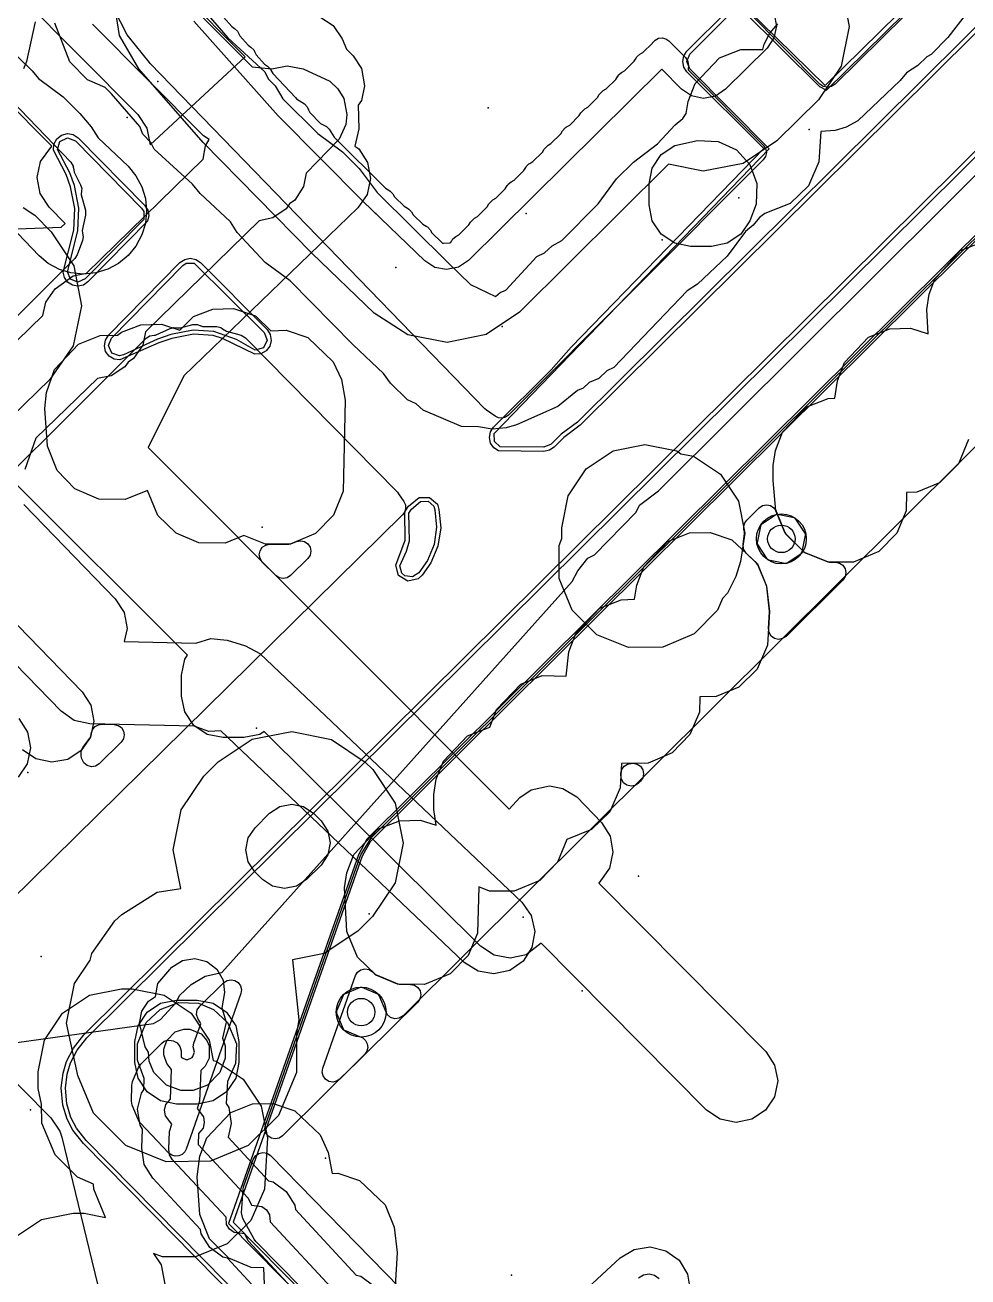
# Model space of a CAD drawing. Header units: metres. Extents: x -2677 to -840, y 169 to 1487.
# Drawn here: x -2017.1 to -1971.7, y 699.2 to 759.4 of the extents above; entities that cross this region are included whole.
import ezdxf

# ---------------------------------------------------------------- set-up
doc = ezdxf.new("R2010")
doc.units = ezdxf.units.M
for name, color, linetype in [('AI_GREENING_ALLOWED_ZONE', 4, 'Continuous'), ('AI_GREENING_EXCLUSIONS', 1, 'Continuous'), ('AI_GREENING_LAWN', 82, 'Continuous'), ('AI_GREENING_REJECTED', 6, 'Continuous'), ('AI_GREENING_SHRUBS', 92, 'Continuous')]:
    doc.layers.add(name, color=color, linetype=linetype)

# ---------------------------------------------------------------- blocks, each defined once
blk = doc.blocks.new('AI_SHRUB')
for radius in [1, 0.55]:
    blk.add_circle((0, 0), radius)

msp = doc.modelspace()

# ---------------------------------------------------------------- linework, layer by layer
at = {"layer": 'AI_GREENING_ALLOWED_ZONE'}
for points in [[(-1980.44, 729.989), (-1980.607, 729.879), (-1980.803, 729.844), (-1980.998, 729.888), (-1981.16, 730.004), (-1981.263, 730.175), (-1981.292, 730.372), (-1981.246, 731.165), (-1981.247, 731.207), (-1981.374, 732.367), (-1981.392, 732.436), (-1981.804, 733.43), (-1981.863, 733.515), (-1982.361, 733.986), (-1982.49, 734.187), (-1982.512, 734.424), (-1982.438, 734.913), (-1982.44, 734.998), (-1982.467, 735.132), (-1982.472, 735.295), (-1982.424, 735.451), (-1982.329, 735.584), (-1981.741, 736.17), (-1981.579, 736.277), (-1981.388, 736.315), (-1981.197, 736.277), (-1981.035, 736.17), (-1980.927, 736.008), (-1980.501, 734.99), (-1980.447, 734.911), (-1979.595, 734.059), (-1979.513, 734.004), (-1978.439, 733.571), (-1978.347, 733.553), (-1978.066, 733.553), (-1977.874, 733.515), (-1977.712, 733.407), (-1977.604, 733.244), (-1977.566, 733.052), (-1977.604, 732.861), (-1977.713, 732.699), (-1980.44, 729.989)], [(-2005.638, 733.564), (-2005.747, 733.726), (-2005.785, 733.917), (-2005.747, 734.109), (-2005.638, 734.271), (-2005.476, 734.379), (-2005.285, 734.417), (-2004.354, 734.417), (-2004.258, 734.436), (-2003.993, 734.547), (-2003.801, 734.586), (-2003.609, 734.548), (-2003.446, 734.439), (-2003.338, 734.276), (-2003.3, 734.084), (-2003.34, 733.892), (-2003.45, 733.73), (-2004.283, 732.91), (-2004.445, 732.803), (-2004.636, 732.766), (-2004.826, 732.804), (-2004.987, 732.913), (-2005.638, 733.564)], [(-2013.479, 723.86), (-2013.655, 723.748), (-2013.862, 723.718), (-2014.063, 723.774), (-2014.223, 723.908), (-2014.315, 724.095), (-2014.349, 724.231), (-2014.355, 724.45), (-2014.266, 724.65), (-2013.934, 725.1), (-2013.891, 725.195), (-2013.853, 725.372), (-2013.789, 725.531), (-2013.674, 725.659), (-2013.523, 725.741), (-2013.353, 725.767), (-2012.765, 725.753), (-2012.576, 725.711), (-2012.416, 725.601), (-2012.311, 725.438), (-2012.276, 725.247), (-2012.316, 725.057), (-2012.426, 724.897), (-2013.479, 723.86)], [(-1987.539, 722.934), (-1987.705, 722.825), (-1987.901, 722.789), (-1988.095, 722.832), (-1988.257, 722.947), (-1988.361, 723.117), (-1988.391, 723.313), (-1988.387, 723.408), (-1988.342, 723.591), (-1988.234, 723.744), (-1988.076, 723.847), (-1987.892, 723.884), (-1987.8, 723.885), (-1987.607, 723.848), (-1987.443, 723.74), (-1987.334, 723.578), (-1987.295, 723.385), (-1987.333, 723.193), (-1987.443, 723.03), (-1987.539, 722.934)], [(-2001.902, 708.703), (-2002.061, 708.598), (-2002.248, 708.559), (-2002.436, 708.593), (-2002.597, 708.695), (-2002.708, 708.851), (-2002.753, 709.036), (-2002.725, 709.225), (-2001.157, 713.675), (-2001.055, 713.845), (-2000.894, 713.963), (-2000.7, 714.008), (-2000.504, 713.974), (-2000.336, 713.866), (-2000.217, 713.75), (-2000.139, 713.699), (-1999.144, 713.282), (-1999.051, 713.263), (-1998.509, 713.256), (-1998.319, 713.216), (-1998.159, 713.106), (-1998.052, 712.943), (-1998.016, 712.752), (-1998.055, 712.561), (-1998.164, 712.4), (-2001.902, 708.703)]]:
    msp.add_lwpolyline(points, close=True, dxfattribs=at)
at = {"layer": 'AI_GREENING_EXCLUSIONS'}
for points in [[(-1958.385, 648.642), (-1973.099, 663.586), (-1988.519, 679.514), (-2014.245, 705.602), (-2014.749, 706.244), (-2015.02, 706.767), (-2015.232, 707.45), (-2015.307, 708.288), (-2015.223, 708.992), (-2015.223, 708.992), (-2015.055, 709.546), (-2014.726, 710.192), (-2014.215, 710.828), (-1900.759, 823.26)], [(-1958.244, 648.783), (-1972.955, 663.725), (-1988.376, 679.654), (-2014.103, 705.743), (-2014.571, 706.336), (-2014.842, 706.859), (-2015.04, 707.506), (-2015.108, 708.268), (-2015.031, 708.934), (-2015.031, 708.934), (-2014.864, 709.488), (-2014.55, 710.098), (-2014.074, 710.686), (-1900.618, 823.118)], [(-1912.909, 807.261), (-2000.602, 720.236), (-2001.016, 719.489), (-2007.263, 701.766), (-1986.007, 680.227), (-1966.753, 660.423), (-1946.986, 640.482), (-1927.51, 620.948), (-1926.035, 619.889), (-1925.477, 619.668), (-1909.659, 634.797), (-1912.427, 637.724), (-1912.564, 638.077), (-1912.414, 638.425), (-1911.332, 639.486), (-1910.971, 639.629), (-1910.778, 639.586), (-1907.875, 636.53), (-1902.467, 641.989), (-1891.741, 652.535), (-1876.468, 667.865)], [(-1912.77, 807.116), (-2000.446, 720.111), (-2000.829, 719.418), (-2007.033, 701.818), (-1985.865, 680.367), (-1966.61, 660.563), (-1946.844, 640.623), (-1927.38, 621.101), (-1925.933, 620.062), (-1925.532, 619.89), (-1909.94, 634.805), (-1912.573, 637.586), (-1912.717, 637.815), (-1912.764, 638.08), (-1912.707, 638.344), (-1912.554, 638.567), (-1911.24, 639.78), (-1910.967, 639.829), (-1910.696, 639.768), (-1910.47, 639.607), (-1907.871, 636.819), (-1902.607, 642.132), (-1891.882, 652.677), (-1876.61, 668.005)], [(-1982.525, 760.088), (-1978.841, 756.421), (-1978.492, 756.255), (-1978.492, 756.255), (-1962.524, 771.954)], [(-1982.448, 760.273), (-1978.557, 756.472), (-1962.807, 771.956)], [(-2031.189, 708.552), (-2010.872, 711.37), (-2010.539, 711.572), (-2009.776, 712.388), (-2009.627, 712.719), (-2009.058, 713.253), (-2008.387, 713.651), (-2007.582, 713.822), (-1990.729, 732.62), (-1990.466, 733.138), (-1989.972, 733.742), (-1989.651, 733.914), (-1987.658, 735.969), (-1987.497, 736.294), (-1986.583, 736.994), (-1958.92, 764.527)], [(-2031.189, 708.552), (-2010.872, 711.37), (-2010.539, 711.572), (-2009.776, 712.388), (-2009.627, 712.719), (-2009.058, 713.253), (-2008.387, 713.651), (-2007.582, 713.822), (-1990.729, 732.62), (-1990.466, 733.138), (-1989.972, 733.742), (-1989.651, 733.914), (-1987.658, 735.969), (-1987.497, 736.294), (-1986.583, 736.994), (-1958.92, 764.527)], [(-2020.069, 763.578), (-2011.622, 755.077), (-2011.191, 754.427), (-2011.027, 753.629), (-2006.459, 757.859), (-2012.654, 764.093)], [(-1967.613, 762.694), (-1990.341, 740.141), (-1991.135, 739.548), (-1991.605, 739.085), (-1991.827, 738.937), (-1992.088, 738.884), (-1994.273, 738.911), (-1994.501, 739.06), (-1994.656, 739.285), (-1994.713, 739.551), (-1994.664, 739.819), (-1994.516, 740.048), (-1991.742, 742.804), (-1990.786, 743.899), (-1981.519, 753.444), (-1985.21, 757.136), (-1985.361, 757.363), (-1985.415, 757.631), (-1985.361, 757.899), (-1985.361, 757.899), (-1985.21, 758.126), (-1983.213, 760.122)], [(-1967.753, 762.836), (-1990.482, 740.283), (-1991.261, 739.704), (-1991.746, 739.227), (-1992.091, 739.084), (-1994.199, 739.097), (-1994.472, 739.364), (-1994.478, 739.746), (-1981.259, 753.425), (-1985.068, 757.278), (-1985.215, 757.631), (-1985.068, 757.985), (-1983.072, 759.981)], [(-2010.963, 762.251), (-2006.122, 757.379), (-2005.183, 757.272), (-2004.447, 757.424), (-2003.68, 757.277), (-2002.39, 756.691), (-2002, 756.317), (-2001.724, 755.851), (-2001.566, 755.088), (-2001.621, 754.605), (-2001.948, 753.897), (-2003.529, 752.262), (-2003.651, 751.615), (-2004.079, 750.962), (-2004.332, 750.79), (-2004.488, 750.55), (-2005.132, 750.109), (-2005.788, 749.971), (-2011.25, 744.63), (-2011.389, 743.986), (-2011.832, 743.344), (-2012.089, 743.178), (-2012.251, 742.942), (-2012.906, 742.517), (-2013.565, 742.395), (-2016.536, 739.527), (-2017.059, 738.009)], [(-2023.35, 749.355), (-2015.311, 749.66), (-2015.115, 749.842), (-2015.891, 750.634), (-2016.318, 751.287), (-2016.462, 752.054), (-2016.302, 752.818), (-2015.757, 753.564), (-2022.907, 760.759)], [(-1977.685, 760.738), (-1977.409, 759.319), (-1977.797, 757.409), (-1978.885, 755.793), (-1980.882, 753.809), (-1982.51, 752.729), (-1984.427, 752.356), (-1986.1, 752.697), (-1993.265, 745.571), (-1994.865, 744.507), (-1996.749, 744.125), (-1998.638, 744.482), (-2000.252, 745.525), (-2003.254, 748.42), (-2008.486, 753.741), (-2011.57, 757.273), (-2012.514, 758.885), (-2012.801, 760.731)], [(-2009.084, 760.854), (-2007.291, 758.767), (-2005.517, 757.13), (-2005.357, 756.798), (-2005.021, 756.461), (-2004.655, 755.833), (-2002.973, 754.168), (-2001.788, 753.292), (-2000.978, 752.481), (-2000.112, 751.336), (-1996.698, 747.955), (-1995.627, 746.905), (-1994.422, 746.328), (-1994.203, 746.529), (-1993.93, 746.643), (-1992.432, 748.251), (-1992.068, 748.424), (-1991.698, 748.775), (-1991.222, 749.017), (-1989.476, 750.791), (-1988.6, 751.985), (-1987.79, 752.795), (-1986.621, 753.675), (-1985.779, 754.591), (-1985.415, 754.882), (-1985.245, 755.123), (-1985.148, 755.702), (-1984.809, 756.577), (-1983.649, 757.799), (-1982.619, 758.206), (-1981.553, 758.21), (-1981.498, 758.471), (-1981.221, 758.986), (-1980.842, 759.441)], [(-2002.863, 759.775), (-2002.235, 759.362), (-2001.797, 758.716), (-2001.588, 758.222), (-2001.263, 757.896), (-2000.87, 757.289), (-2000.719, 756.465), (-2000.871, 755.758), (-2001.021, 755.525), (-2000.996, 754.398), (-2001.195, 753.563), (-2000.995, 753.425), (-2000.573, 752.769), (-2000.434, 752.001), (-2000.6, 751.238), (-2001.045, 750.597), (-2009.419, 742.511), (-2011.136, 739.064), (-1993.766, 721.687), (-1993.253, 722.238), (-1992.709, 722.61), (-1991.827, 722.795), (-1991.179, 722.673), (-1990.513, 722.266), (-1989.326, 721.034), (-1988.905, 720.377), (-1988.769, 719.608), (-1988.937, 718.846), (-1989.452, 718.126), (-1981.423, 710.029), (-1980.992, 709.378), (-1980.843, 708.612), (-1980.998, 707.848), (-1981.435, 707.201), (-1982.085, 706.77), (-1982.851, 706.621), (-1983.616, 706.776), (-1984.263, 707.212), (-1992.226, 715.243), (-1992.953, 714.68), (-1993.718, 714.521), (-1994.484, 714.667), (-1995.136, 715.096), (-2005.554, 725.408), (-2005.754, 725.274), (-2006.52, 725.121), (-2007.52, 725.121), (-2008.285, 725.274), (-2008.934, 725.707), (-2009.368, 726.356), (-2009.52, 727.121), (-2009.52, 728.121), (-2009.368, 728.887), (-2009.236, 729.083), (-2017.75, 737.581)], [(-1971.784, 759.929), (-1972.655, 758.779), (-1973.466, 757.969), (-1973.672, 757.862), (-1974.099, 757.436), (-1974.652, 757.093), (-1974.953, 756.721), (-1976.991, 754.777), (-1977.553, 754.478), (-1978.087, 754.315), (-1978.779, 754.266), (-1978.865, 752.804), (-1979.363, 751.653), (-1980.24, 750.798), (-1981.462, 750.328), (-1981.723, 750.131), (-1982.023, 749.755), (-1982.393, 749.462), (-1983.272, 748.277), (-1984.707, 746.925), (-1985.205, 746.61), (-1988.724, 742.923), (-1989.066, 742.759), (-1989.451, 742.392), (-1989.922, 742.195), (-1990.198, 741.929), (-1990.48, 741.808), (-1991.425, 741.04), (-1993.409, 740.156), (-1993.906, 740.012), (-1994.582, 739.955), (-1995.232, 740.067), (-1996.064, 740.08), (-1997.9, 740.862), (-1998.231, 741.168), (-1998.653, 741.359), (-1999.464, 742.169), (-1999.805, 742.63), (-2001.27, 744.002), (-2004.304, 747.081), (-2005.496, 747.963), (-2006.846, 749.401), (-2007.172, 749.919), (-2008.622, 751.282), (-2008.993, 751.725), (-2010.845, 753.423), (-2010.996, 753.734), (-2011.385, 754.141), (-2011.535, 754.5), (-2012.895, 756.076), (-2013.194, 756.382), (-2014.043, 756.752), (-2014.891, 757.618), (-2015.61, 759.473)], [(-1981.02, 759.907), (-1980.909, 759.334), (-1981.025, 758.761), (-1981.352, 758.276), (-1983.349, 756.292), (-1983.837, 755.968), (-1984.412, 755.856), (-1984.986, 755.973), (-1985.472, 756.301), (-1986.425, 757.264), (-1995.727, 748.059), (-1996.207, 747.74), (-1996.772, 747.625), (-1997.339, 747.732), (-1997.823, 748.045), (-2000.786, 750.901), (-2004.868, 755.016), (-2008.934, 759.575)], [(-2019.325, 742.393), (-2016.19, 745.421), (-2016.051, 746.06), (-2015.606, 746.702), (-2014.737, 747.33), (-2014.091, 747.447), (-2008.486, 752.932), (-2008.363, 753.575), (-2008.194, 753.873), (-2008.466, 754.063), (-2013.801, 759.432)], [(-2018.734, 759.137), (-2016.701, 757.186), (-2016.405, 756.815), (-2015.221, 755.933), (-2014.411, 755.122), (-2013.873, 754.493), (-2013.538, 753.958), (-2012.097, 752.598), (-2011.718, 752.138), (-2011.435, 751.608), (-2011.261, 751.039), (-2011.202, 750.452), (-2011.264, 749.836), (-2011.43, 749.29), (-2011.718, 748.752), (-2012.089, 748.298), (-2012.549, 747.921), (-2013.075, 747.639), (-2013.648, 747.464), (-2014.241, 747.405), (-2014.851, 747.467), (-2015.4, 747.635), (-2015.935, 747.921), (-2016.374, 748.284), (-2017.751, 749.728)], [(-2016.566, 759.532), (-2016.979, 757.625), (-2017.133, 757.274)], [(-2017.139, 750.618), (-2016.575, 750.237), (-2015.789, 749.444), (-2014.709, 747.807), (-2014.342, 745.879), (-2014.744, 743.959), (-2015.854, 742.342), (-2017.697, 740.549)], [(-1971.675, 739.458), (-1972.145, 738.293), (-1973.067, 737.371), (-1974.151, 736.918), (-1974.65, 736.901), (-1974.667, 736.029), (-1975.12, 734.945), (-1975.975, 734.068), (-1977.207, 733.553), (-1978.395, 733.553), (-1979.56, 734.023), (-1980.482, 734.945), (-1980.935, 736.029), (-1981.068, 737.482), (-1981.067, 738.2), (-1980.95, 738.927), (-1980.611, 739.802), (-1979.451, 741.024), (-1978.421, 741.431), (-1978.097, 741.44), (-1977.975, 742.275), (-1977.636, 743.15), (-1977.636, 743.15), (-1976.476, 744.372), (-1975.446, 744.779), (-1974.452, 744.806), (-1973.608, 744.539), (-1973.669, 745.712), (-1973.552, 746.439), (-1973.291, 747.163), (-1972.053, 748.536), (-1971.023, 748.943)], [(-2017.116, 736.324), (-2012.71, 731.794), (-2012.286, 731.139), (-2012.144, 730.371), (-2012.278, 729.743), (-2008.83, 729.663), (-2008.111, 729.882), (-2007.334, 729.806), (-2006.44, 729.535), (-2005.752, 729.168), (-1993.152, 717.202), (-1992.705, 716.562), (-1992.536, 715.8), (-1992.672, 715.032), (-1993.092, 714.374), (-1993.732, 713.927), (-1994.494, 713.758), (-1995.262, 713.894), (-1995.92, 714.314), (-2007.626, 725.443), (-2008.214, 725.413), (-2008.923, 725.665), (-2013.932, 725.78), (-2014.694, 725.95), (-2015.319, 726.385), (-2020.295, 731.502)], [(-2020.491, 733.689), (-2014.305, 727.328), (-2013.881, 726.674), (-2013.739, 725.906), (-2013.902, 725.143), (-2014.344, 724.5), (-2014.999, 724.076), (-2015.767, 723.934), (-2016.53, 724.097), (-2017.173, 724.54)], [(-2017.35, 726.044), (-2016.926, 725.389), (-2016.784, 724.622), (-2016.947, 723.859), (-2017.389, 723.216)], [(-2017.557, 701.08), (-2016.26, 701.948), (-2014.729, 702.252), (-2014.207, 702.247), (-2013.176, 702.042), (-2013.176, 702.042), (-2013.746, 703.405), (-2013.762, 703.652), (-2014.523, 703.986), (-2015.603, 705.066), (-2016.25, 706.575), (-2016.266, 707.495), (-2016.415, 708.245), (-2016.415, 709.047), (-2016.111, 710.578), (-2015.243, 711.875), (-2013.946, 712.743), (-2012.415, 713.047), (-2011.893, 713.042), (-2010.362, 712.738), (-2009.065, 711.87), (-2008.197, 710.573), (-2008.003, 709.596), (-2007.858, 709.568), (-2006.561, 708.7), (-2005.693, 707.403), (-2005.389, 705.872), (-2005.536, 703.405), (-2006.183, 701.896), (-2007.327, 700.773), (-2008.849, 700.153), (-2010.433, 700.153), (-2010.875, 700.321), (-2010.511, 699.778), (-2010.207, 698.247)], [(-2021.363, 712.427), (-2015.811, 706.845), (-2015.38, 706.195), (-2015.286, 705.906), (-2013.445, 698.318)], [(-2004.389, 696.932), (-2007.311, 700.091), (-2007.53, 700.143), (-2008.163, 700.6), (-2008.573, 701.264), (-2008.605, 701.464), (-2010.905, 703.937), (-2011.315, 704.602), (-2011.44, 705.373), (-2011.393, 706.297), (-2011.511, 706.489), (-2011.635, 707.26), (-2011.455, 708.019), (-2011.336, 708.183), (-2011.315, 708.73), (-2011.647, 709.608), (-2011.647, 710.4), (-2011.222, 711.419), (-2010.549, 712.049), (-2009.663, 712.384), (-2008.708, 712.351), (-2007.985, 712.049), (-2007.312, 711.419), (-2006.887, 710.4), (-2006.92, 709.445), (-2007.318, 708.582), (-2007.37, 707.525), (-2007.252, 707.333), (-2007.128, 706.563), (-2007.282, 705.914), (-2005.337, 703.806), (-2005.118, 703.754), (-2004.485, 703.297), (-2004.075, 702.633), (-2004.043, 702.433), (-2001.121, 699.274), (-2000.902, 699.222), (-2000.269, 698.765)], [(-2003.165, 697.525), (-2006.326, 700.922), (-2006.485, 701.254), (-2006.989, 701.325), (-2007.211, 701.485), (-2007.354, 701.717), (-2007.381, 702.057), (-2009.954, 704.822), (-2010.097, 705.055), (-2010.141, 705.325), (-2010.109, 706.188), (-2009.987, 706.534), (-2010.293, 706.942), (-2010.336, 707.212), (-2010.273, 707.477), (-2010.051, 707.737), (-2009.998, 709.17), (-2010.234, 709.449), (-2010.373, 709.865), (-2010.373, 710.143), (-2010.234, 710.559), (-2009.822, 710.971), (-2009.406, 711.11), (-2009.128, 711.11), (-2008.579, 710.881), (-2008.3, 710.559), (-2008.194, 710.306), (-2008.194, 709.702), (-2008.39, 709.316), (-2008.599, 709.113), (-2008.654, 707.635), (-2008.776, 707.288), (-2008.47, 706.88), (-2008.427, 706.611), (-2008.49, 706.345), (-2008.711, 706.086), (-2008.731, 705.563), (-2006.322, 702.974), (-2006.163, 702.643), (-2005.658, 702.571), (-2005.437, 702.411), (-2005.293, 702.179), (-2005.266, 701.839), (-2002.106, 698.442)], [(-2005.534, 698.825), (-2005.567, 699.627), (-2006.172, 699.643), (-2007.256, 700.096), (-2008.178, 701.018), (-2008.648, 702.184), (-2008.776, 704.002), (-2008.646, 705), (-2008.307, 705.875), (-2007.147, 707.097), (-2007.147, 707.097), (-2006.117, 707.505), (-2005.123, 707.531), (-2004.073, 707.179), (-2002.849, 706.021), (-2002.463, 705.165), (-2002.281, 704.165), (-2002.009, 704.172), (-2000.959, 703.82), (-1999.735, 702.662), (-1999.289, 701.586), (-1999.155, 700.37), (-1999.249, 698.743)], [(-1994.372, 694.59), (-1988.416, 700.103), (-1987.75, 700.51), (-1986.979, 700.631), (-1986.22, 700.448), (-1985.59, 699.988), (-1985.183, 699.323), (-1985.062, 698.552)], [(-1987.534, 699.147), (-1987.301, 699.29), (-1987.032, 699.332), (-1986.766, 699.268), (-1986.545, 699.107)]]:
    msp.add_lwpolyline(points, dxfattribs=at)
for points in [[(-2014.706, 749.514), (-2014.658, 750.566), (-2014.86, 751.606), (-2015.077, 752.192), (-2015.681, 753.371), (-2015.66, 753.659), (-2015.523, 753.914), (-2015.295, 754.093), (-2015.015, 754.164), (-2014.729, 754.115), (-2014.488, 753.955), (-2011.301, 750.716), (-2011.152, 750.488), (-2011.1, 750.221), (-2011.155, 749.954), (-2014.023, 747.032), (-2014.247, 746.882), (-2014.511, 746.828), (-2014.775, 746.878), (-2015.002, 747.024), (-2015.156, 747.245), (-2015.216, 747.507), (-2014.706, 749.514)], [(-2014.893, 752.271), (-2015.483, 753.397), (-2015.37, 753.786), (-2015.007, 753.964), (-2014.631, 753.815), (-2011.444, 750.576), (-2011.337, 750.413), (-2011.339, 750.031), (-2014.164, 747.173), (-2014.512, 747.028), (-2014.863, 747.168), (-2015.016, 747.513), (-2014.507, 749.486), (-2014.458, 750.581), (-2014.669, 751.665), (-2014.893, 752.271)], [(-1984.034, 748.742), (-1985.034, 748.742), (-1985.799, 748.894), (-1986.448, 749.328), (-1986.882, 749.977), (-1987.034, 750.742), (-1987.034, 751.742), (-1986.882, 752.507), (-1986.448, 753.156), (-1985.799, 753.59), (-1984.703, 753.824), (-1983.717, 753.785), (-1982.835, 753.376), (-1982.188, 752.677), (-1981.847, 751.76), (-1981.886, 750.774), (-1982.186, 749.977), (-1982.62, 749.328), (-1983.269, 748.894), (-1984.034, 748.742)], [(-2006.002, 743.555), (-2007.552, 744.305), (-2008.004, 744.451), (-2008.955, 744.512), (-2009.988, 744.313), (-2010.618, 744.096), (-2012.494, 743.282), (-2012.77, 743.321), (-2013.009, 743.465), (-2013.173, 743.691), (-2013.236, 743.963), (-2013.187, 744.238), (-2013.035, 744.472), (-2009.6, 747.959), (-2009.372, 748.113), (-2009.103, 748.168), (-2008.833, 748.114), (-2008.605, 747.961), (-2005.411, 744.742), (-2005.255, 744.5), (-2005.209, 744.215), (-2005.282, 743.937), (-2005.46, 743.711), (-2005.715, 743.576), (-2006.002, 743.555)], [(-2010.043, 744.506), (-2010.684, 744.285), (-2012.313, 743.534), (-2012.506, 743.482), (-2012.874, 743.613), (-2013.036, 743.968), (-2012.893, 744.332), (-2009.458, 747.819), (-2009.295, 747.929), (-2008.91, 747.93), (-2005.553, 744.601), (-2005.409, 744.225), (-2005.588, 743.865), (-2005.975, 743.753), (-2006.882, 744.258), (-2007.966, 744.649), (-2008.966, 744.713), (-2010.043, 744.506)], [(-2014.474, 744.042), (-2013.444, 744.449), (-2012.604, 744.472), (-2012.418, 744.621), (-2011.487, 744.971), (-2010.493, 744.998), (-2009.609, 744.718), (-2008.945, 745.371), (-2008.014, 745.721), (-2007.02, 745.748), (-2005.97, 745.396), (-2005.222, 744.688), (-2004.496, 744.708), (-2003.446, 744.356), (-2002.222, 743.197), (-2001.836, 742.341), (-2001.654, 741.352), (-2001.747, 736.974), (-2002.217, 735.809), (-2003.072, 734.932), (-2004.304, 734.417), (-2005.492, 734.417), (-2006.529, 734.834), (-2007.427, 734.475), (-2008.696, 734.492), (-2009.78, 734.945), (-2010.657, 735.8), (-2011.165, 736.999), (-2012.23, 736.571), (-2013.499, 736.588), (-2014.65, 737.086), (-2015.505, 737.963), (-2015.975, 739.128), (-2016.103, 740.947), (-2016.023, 741.722), (-2015.634, 742.82), (-2014.474, 744.042)], [(-1985.703, 738.904), (-1985.504, 738.771), (-1984.901, 738.651), (-1983.603, 737.784), (-1982.736, 736.486), (-1982.432, 734.956), (-1982.639, 733.585), (-1982.865, 732.86), (-1983.257, 732.07), (-1983.506, 731.802), (-1983.736, 731.254), (-1984.859, 730.11), (-1986.367, 729.463), (-1988.028, 729.447), (-1989.551, 730.067), (-1990.738, 731.254), (-1991.358, 732.776), (-1991.358, 734.359), (-1991.234, 734.696), (-1991.234, 735.209), (-1990.929, 736.739), (-1990.062, 738.037), (-1988.764, 738.904), (-1987.234, 739.209), (-1985.703, 738.904)], [(-1997.14, 736.096), (-1997.057, 735.206), (-1997.191, 734.334), (-1997.531, 733.519), (-1997.95, 732.929), (-1998.138, 732.748), (-1998.64, 732.644), (-1999.079, 732.911), (-1999.217, 733.405), (-1998.76, 734.611), (-1998.785, 735.974), (-1998.602, 736.256), (-1998.097, 736.664), (-1997.594, 736.672), (-1997.215, 736.34), (-1997.14, 736.096)], [(-1997.663, 736.484), (-1997.392, 736.247), (-1997.338, 736.073), (-1997.255, 735.232), (-1997.377, 734.407), (-1997.694, 733.635), (-1998.113, 733.045), (-1998.42, 732.844), (-1998.781, 732.907), (-1998.919, 733.032), (-1999.018, 733.385), (-1998.699, 734.078), (-1998.562, 734.579), (-1998.596, 735.909), (-1998.465, 736.11), (-1998.022, 736.478), (-1997.663, 736.484)], [(-1997.384, 722.389), (-1997.267, 723.116), (-1996.928, 723.991), (-1995.768, 725.213), (-1994.697, 725.621), (-1994.365, 726.476), (-1993.205, 727.698), (-1992.175, 728.105), (-1991.024, 728.082), (-1990.898, 729.249), (-1990.559, 730.124), (-1989.399, 731.346), (-1988.369, 731.753), (-1987.734, 731.77), (-1987.622, 732.458), (-1987.283, 733.333), (-1986.123, 734.555), (-1985.093, 734.962), (-1984.099, 734.989), (-1983.049, 734.637), (-1981.825, 733.478), (-1981.378, 732.403), (-1981.245, 731.186), (-1981.339, 729.56), (-1981.837, 728.409), (-1982.714, 727.554), (-1983.798, 727.101), (-1984.598, 727.084), (-1984.615, 726.351), (-1985.068, 725.267), (-1985.923, 724.39), (-1987.074, 723.892), (-1988.364, 723.88), (-1988.421, 722.703), (-1988.919, 721.552), (-1989.796, 720.697), (-1990.982, 720.227), (-1991.437, 719.134), (-1992.292, 718.257), (-1993.524, 717.742), (-1994.712, 717.742), (-1995.222, 717.938), (-1995.29, 715.722), (-1995.743, 714.639), (-1996.598, 713.762), (-1997.83, 713.247), (-1999.099, 713.264), (-2000.183, 713.717), (-2001.06, 714.572), (-2001.575, 715.804), (-2001.69, 717.894), (-2001.574, 718.62), (-2001.234, 719.496), (-2000.074, 720.717), (-1999.044, 721.125), (-1998.05, 721.151), (-1997.269, 720.904), (-1997.385, 721.671), (-1997.384, 722.389)], [(-2010.703, 717.684), (-2009.561, 717.864), (-2009.928, 719.732), (-2009.543, 721.645), (-2008.455, 723.264), (-2007.754, 723.962), (-2006.129, 725.042), (-2004.215, 725.418), (-2002.303, 725.033), (-2000.683, 723.946), (-2000.325, 723.586), (-1999.245, 721.961), (-1998.868, 720.047), (-1999.253, 718.134), (-2000.341, 716.515), (-2001.042, 715.817), (-2002.667, 714.737), (-2004.188, 714.438), (-2003.885, 711.545), (-2003.991, 710.907), (-2003.991, 709.015), (-2004.856, 706.944), (-2006.326, 705.513), (-2008.132, 704.757), (-2010.256, 704.728), (-2012.208, 705.513), (-2013.758, 707.063), (-2014.514, 708.869), (-2015.051, 711.39), (-2014.67, 713.303), (-2013.919, 714.427), (-2013.846, 714.739), (-2012.735, 716.305), (-2012.4, 716.623), (-2010.703, 717.684)], [(-2006.428, 719.724), (-2006.312, 720.298), (-2005.986, 720.784), (-2005.285, 721.481), (-2004.798, 721.805), (-2004.223, 721.918), (-2003.649, 721.803), (-2003.164, 721.476), (-2002.805, 721.116), (-2002.481, 720.629), (-2002.368, 720.055), (-2002.484, 719.481), (-2002.81, 718.995), (-2003.511, 718.297), (-2003.998, 717.973), (-2004.573, 717.861), (-2005.147, 717.976), (-2005.632, 718.302), (-2005.991, 718.662), (-2006.315, 719.15), (-2006.428, 719.724)], [(-2009.988, 714.087), (-2009.479, 714.406), (-2008.886, 714.499), (-2008.303, 714.352), (-2007.825, 713.988), (-2007.528, 713.466), (-2007.46, 712.87), (-2007.58, 712.13), (-2007.383, 711.434), (-2007.547, 710.676), (-2007.422, 710.301), (-2007.422, 709.707), (-2007.678, 709.019), (-2008.282, 708.415), (-2008.97, 708.159), (-2009.564, 708.159), (-2010.252, 708.415), (-2010.856, 709.019), (-2011.083, 709.561), (-2011.112, 710), (-2011.28, 710.251), (-2011.551, 711.39), (-2011.437, 711.964), (-2011.112, 712.451), (-2010.778, 712.674), (-2010.656, 713.299), (-2009.988, 714.087)], [(-2007.353, 708.09), (-2008.002, 707.656), (-2008.767, 707.504), (-2009.767, 707.504), (-2010.532, 707.656), (-2011.181, 708.09), (-2011.615, 708.739), (-2011.767, 709.504), (-2011.767, 710.504), (-2011.615, 711.269), (-2011.181, 711.918), (-2010.532, 712.352), (-2009.767, 712.504), (-2008.767, 712.504), (-2008.002, 712.352), (-2007.353, 711.918), (-2006.919, 711.269), (-2006.767, 710.504), (-2006.767, 709.504), (-2006.919, 708.739), (-2007.353, 708.09)]]:
    msp.add_lwpolyline(points, close=True, dxfattribs=at)
at = {"layer": 'AI_GREENING_LAWN'}
for points in [[(-1908.919, 801.184), (-1998.866, 711.741), (-1999.047, 711.626), (-1999.259, 711.597), (-1999.464, 711.66), (-1999.624, 711.802), (-1999.678, 711.926), (-1999.684, 711.923), (-2000.017, 712.726), (-2000.043, 712.764), (-2000.081, 712.79), (-2000.839, 713.104), (-2000.884, 713.113), (-2000.93, 713.104), (-2001.687, 712.79), (-2001.726, 712.764), (-2001.752, 712.726), (-2002.066, 711.968), (-2002.075, 711.923), (-2002.066, 711.877), (-2001.752, 711.12), (-2001.726, 711.081), (-2001.687, 711.055), (-2000.884, 710.723), (-2000.887, 710.717), (-2000.802, 710.683), (-2000.669, 710.563), (-2000.587, 710.403), (-2000.567, 710.225), (-2000.611, 710.051), (-2000.713, 709.904), (-2004.666, 705.973), (-2004.825, 705.867), (-2005.012, 705.828), (-2005.2, 705.862), (-2005.362, 705.964), (-2005.473, 706.119), (-2005.518, 706.305), (-2005.49, 706.494), (-2000.938, 719.408), (-2000.889, 719.509), (-2000.368, 720.333), (-2000.368, 720.333), (-2000.297, 720.421), (-1912.758, 807.261)], [(-1970.275, 764.248), (-1978.081, 756.541), (-1978.235, 756.437), (-1978.252, 756.429), (-1978.452, 756.389), (-1978.652, 756.432), (-1978.669, 756.439), (-1978.822, 756.545), (-1982.278, 760.033)], [(-2007.507, 759.766), (-2007.111, 759.314), (-2006.973, 759.224), (-2006.837, 759.091), (-2006.806, 759.021), (-2006.8, 759.024), (-2006.717, 758.861), (-2006.321, 758.409), (-2006.182, 758.318), (-2006.046, 758.186), (-2006.015, 758.115), (-2006.01, 758.118), (-2005.926, 757.956), (-2005.53, 757.504), (-2005.392, 757.413), (-2005.256, 757.28), (-2005.228, 757.218), (-2005.223, 757.221), (-2005.131, 757.049), (-2004.031, 755.877), (-2003.989, 755.841), (-2003.615, 755.587), (-2003.484, 755.457), (-2003.416, 755.303), (-2003.347, 755.178), (-2002.831, 754.65), (-2002.707, 754.578), (-2002.556, 754.506), (-2002.429, 754.372), (-2002.185, 753.994), (-2002.151, 753.952), (-1999.713, 751.535), (-1999.552, 751.441), (-1999.555, 751.436), (-1999.489, 751.403), (-1999.363, 751.26), (-1999.279, 751.118), (-1998.816, 750.669), (-1998.658, 750.578), (-1998.661, 750.573), (-1998.592, 750.538), (-1998.467, 750.396), (-1998.383, 750.253), (-1997.92, 749.805), (-1997.761, 749.714), (-1997.764, 749.709), (-1997.696, 749.674), (-1997.57, 749.532), (-1997.486, 749.389), (-1997.006, 748.926), (-1996.965, 748.9), (-1996.917, 748.893), (-1996.621, 748.909), (-1996.577, 748.92), (-1996.53, 749.002), (-1996.528, 749.001), (-1996.472, 749.1), (-1996.331, 749.217), (-1996.177, 749.303), (-1995.703, 749.773), (-1995.623, 749.912), (-1995.433, 750.101), (-1995.292, 750.179), (-1994.818, 750.649), (-1994.738, 750.788), (-1994.547, 750.977), (-1994.407, 751.055), (-1993.948, 751.507), (-1993.854, 751.664), (-1993.848, 751.66), (-1993.812, 751.728), (-1993.667, 751.85), (-1993.522, 751.931), (-1993.063, 752.383), (-1992.969, 752.539), (-1992.966, 752.538), (-1992.942, 752.588), (-1992.825, 752.703), (-1992.775, 752.727), (-1992.777, 752.729), (-1992.62, 752.822), (-1992.162, 753.277), (-1992.083, 753.416), (-1991.892, 753.604), (-1991.752, 753.683), (-1991.277, 754.152), (-1991.195, 754.296), (-1991.071, 754.44), (-1991.003, 754.476), (-1991.007, 754.481), (-1990.849, 754.574), (-1990.392, 755.028), (-1990.313, 755.168), (-1990.122, 755.356), (-1989.982, 755.435), (-1989.507, 755.904), (-1989.427, 756.044), (-1989.237, 756.232), (-1989.097, 756.31), (-1988.638, 756.763), (-1988.543, 756.919), (-1988.538, 756.916), (-1988.501, 756.983), (-1988.356, 757.106), (-1988.212, 757.186), (-1987.753, 757.639), (-1987.658, 757.795), (-1987.652, 757.792), (-1987.616, 757.859), (-1987.471, 757.982), (-1987.327, 758.062), (-1986.868, 758.515), (-1986.861, 758.526), (-1986.741, 758.661), (-1986.58, 758.745), (-1986.401, 758.766), (-1986.226, 758.722), (-1986.078, 758.619), (-1985.283, 757.816), (-1985.168, 757.632), (-1985.141, 757.417), (-1985.154, 757.284), (-1985.147, 757.233), (-1985.12, 757.19), (-1981.537, 753.604), (-1981.429, 753.442), (-1981.391, 753.251), (-1981.429, 753.06), (-1981.537, 752.898), (-1993.792, 740.629), (-1993.935, 740.529), (-1994.103, 740.484), (-1994.276, 740.5), (-1994.434, 740.573), (-1994.856, 740.871), (-1994.928, 740.932), (-2011.039, 757.541), (-2011.069, 757.575), (-2012.081, 758.825), (-2012.138, 758.912), (-2012.774, 760.16)], [(-2018.92, 757.008), (-2014.853, 752.788), (-2014.74, 752.603), (-2014.731, 752.516), (-2014.723, 752.517), (-2014.685, 752.309), (-2014.38, 751.704), (-2014.327, 751.517), (-2014.339, 751.423), (-2014.344, 751.216), (-2014.149, 750.479), (-2014.142, 750.249), (-2014.296, 749.512), (-2014.287, 749.378), (-2014.285, 749.373), (-2014.255, 749.201), (-2014.285, 749.03), (-2014.54, 748.336), (-2014.656, 748.155), (-2019.09, 743.728)], [(-2021.748, 733.849), (-2011.217, 744.329), (-2011.045, 744.441), (-2010.843, 744.474), (-2010.782, 744.471), (-2010.745, 744.482), (-2010.074, 744.798), (-2009.897, 744.844), (-2009.715, 744.823), (-2009.71, 744.822), (-2009.576, 744.819), (-2008.977, 744.977), (-2008.763, 744.986), (-2008.612, 744.924), (-2008.61, 744.929), (-2008.544, 744.897), (-2008.508, 744.891), (-2007.83, 744.886), (-2007.625, 744.84), (-2007.547, 744.781), (-2007.545, 744.784), (-2007.366, 744.67), (-2006.662, 744.471), (-2006.442, 744.34), (-1999.14, 736.918), (-1999.083, 736.848), (-1998.826, 736.47), (-1998.755, 736.312), (-1998.742, 736.14), (-1998.789, 735.973), (-1998.889, 735.832), (-2017.761, 717.263)], [(-1927.421, 621.261), (-2005.949, 700.892), (-2006.031, 701.003), (-2006.574, 701.992), (-2006.634, 702.264), (-2006.564, 703.39), (-2006.537, 703.525), (-2006.073, 704.841), (-2005.969, 705.013), (-2005.806, 705.131), (-2005.609, 705.174), (-2005.411, 705.137), (-2005.244, 705.024), (-1944.415, 642.809)]]:
    msp.add_lwpolyline(points, dxfattribs=at)
for points in [[(-1979.68, 734.014), (-1979.662, 734.057), (-1979.502, 734.861), (-1979.502, 734.907), (-1979.52, 734.95), (-1979.976, 735.632), (-1980.009, 735.665), (-1980.051, 735.682), (-1980.856, 735.842), (-1980.902, 735.842), (-1980.945, 735.824), (-1981.627, 735.369), (-1981.659, 735.336), (-1981.677, 735.293), (-1981.837, 734.489), (-1981.837, 734.443), (-1981.819, 734.4), (-1981.364, 733.718), (-1981.331, 733.685), (-1981.288, 733.668), (-1980.484, 733.508), (-1980.438, 733.508), (-1980.395, 733.525), (-1979.713, 733.981), (-1979.68, 734.014)], [(-2009.524, 709.744), (-2009.488, 709.721), (-2009.312, 709.648), (-2009.267, 709.639), (-2009.222, 709.648), (-2009.047, 709.72), (-2009.009, 709.746), (-2008.983, 709.784), (-2008.91, 709.959), (-2008.901, 710.004), (-2008.91, 710.049), (-2008.92, 710.075), (-2008.956, 710.253), (-2008.925, 710.432), (-2008.603, 711.311), (-2008.597, 711.363), (-2008.614, 711.414), (-2008.725, 711.588), (-2008.8, 711.802), (-2008.774, 712.026), (-2008.651, 712.216), (-2007.488, 713.34), (-2007.329, 713.444), (-2007.142, 713.48), (-2006.955, 713.445), (-2006.795, 713.342), (-2006.685, 713.188), (-2006.641, 713.003), (-2006.669, 712.815), (-2009.294, 705.332), (-2009.366, 705.197), (-2009.476, 705.09), (-2009.486, 705.083), (-2009.647, 705.007), (-2009.825, 704.992), (-2009.996, 705.041), (-2010.14, 705.147), (-2011.516, 706.604), (-2011.616, 706.76), (-2011.894, 707.449), (-2011.93, 707.642), (-2011.921, 708.388), (-2011.88, 708.58), (-2011.586, 709.263), (-2011.483, 709.415), (-2010.493, 710.42), (-2010.355, 710.519), (-2010.192, 710.567), (-2010.023, 710.557), (-2009.931, 710.535), (-2009.736, 710.442), (-2009.599, 710.276), (-2009.545, 710.067), (-2009.534, 709.786), (-2009.524, 709.744)]]:
    msp.add_lwpolyline(points, close=True, dxfattribs=at)
at = {"layer": 'AI_GREENING_REJECTED'}
for p in [(-2010.66, 756.67), (-2012.14, 754.93), (-1994.77, 755.4), (-1979.33, 754.36), (-1982.71, 751.08), (-2000.18, 750.32), (-1992.95, 750.32), (-1986.4, 749.05), (-1999.22, 747.73), (-1994.1, 744.89), (-2005.64, 735.24), (-2005.92, 725.57), (-2016.91, 723.44), (-1987.54, 718.46), (-2000.49, 716.65), (-1993.09, 716.49), (-2016.27, 714.6), (-1990.25, 712.94), (-2016.79, 707.22), (-2002.6, 704.9), (-1993.65, 699.28)]:
    msp.add_point(p, dxfattribs=at)

# ---------------------------------------------------------------- block references
at = {"layer": 'AI_GREENING_SHRUBS', "xscale": 1.2, "yscale": 1.2}
for p in [(-1980.67, 734.675), (-2000.884, 711.923)]:
    msp.add_blockref('AI_SHRUB', p, dxfattribs=at)

doc.saveas('drawing.dxf')
